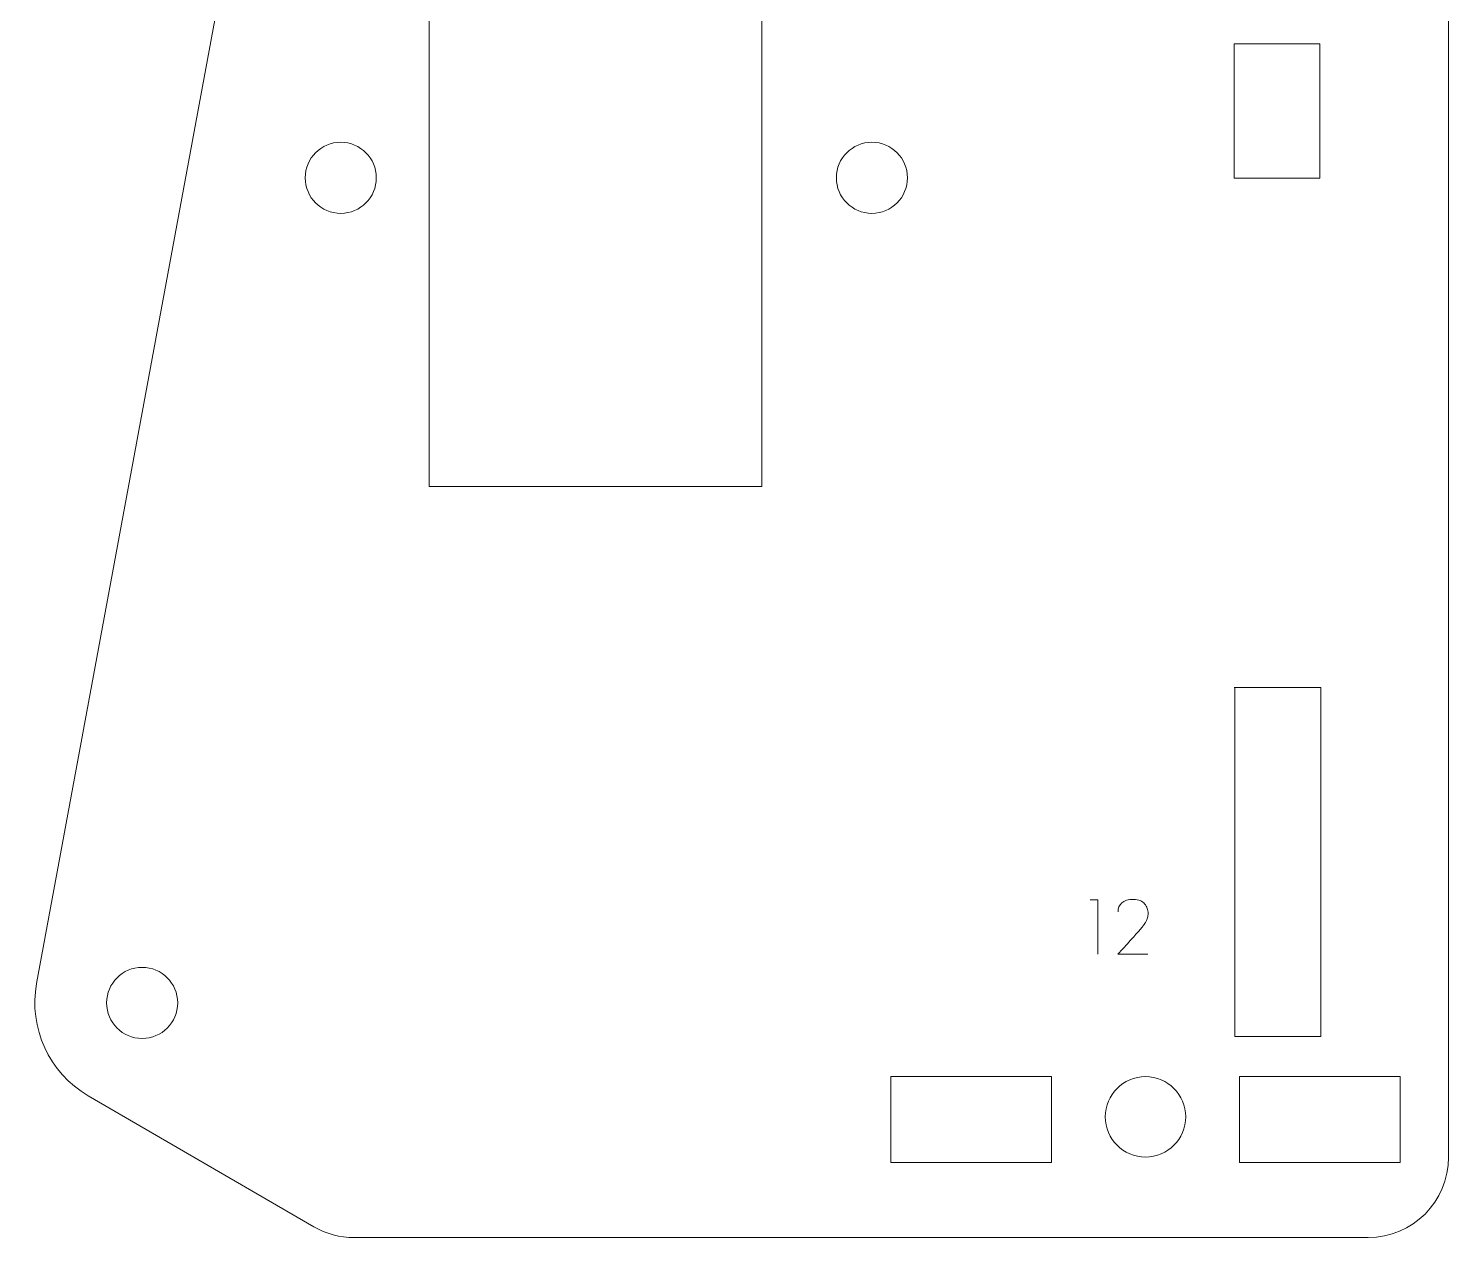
# Model space of a CAD drawing. Header units: millimetres. Extents: x 1 to 3601, y 1 to 1216.
# Drawn here: x 146 to 199, y 153.8 to 198.9 of the extents above; entities that cross this region are included whole.
import ezdxf

# ---------------------------------------------------------------- set-up
doc = ezdxf.new("R2010")
doc.units = ezdxf.units.MM
doc.layers.get('0').update_dxf_attribs({"lineweight": 5})
doc.layers.add('MARCATGE', color=1, linetype='Continuous', lineweight=5)
doc.layers.add('TALL 1', color=4, linetype='Continuous', lineweight=5)

msp = doc.modelspace()

# ---------------------------------------------------------------- linework, layer by layer
msp.add_open_spline([(195.981, 213.846), (196.776, 213.847), (197.539, 213.53), (198.102, 212.968), (198.102, 212.968), (198.665, 212.405), (198.981, 211.642), (198.981, 210.846), (198.981, 210.846), (198.981, 210.846), (198.981, 156.846), (198.981, 156.846), (198.981, 156.846), (198.981, 155.19), (197.638, 153.847), (195.981, 153.847), (195.981, 153.847), (195.981, 153.847), (158.181, 153.846), (158.181, 153.846), (158.181, 153.846), (157.651, 153.846), (157.132, 153.987), (156.674, 154.252), (156.674, 154.252), (156.674, 154.252), (148.267, 159.135), (148.267, 159.135), (148.267, 159.135), (146.806, 159.984), (146.035, 161.66), (146.343, 163.321), (146.343, 163.321), (146.343, 163.321), (155.231, 211.392), (155.231, 211.392), (155.231, 211.392), (155.494, 212.814), (156.734, 213.847), (158.181, 213.847), (158.181, 213.847), (158.181, 213.847), (195.981, 213.846), (195.981, 213.846)], degree=3, knots=[0, 0, 0, 0, 0.083333, 0.083333, 0.083333, 0.083333, 0.166667, 0.166667, 0.166667, 0.166667, 0.25, 0.25, 0.25, 0.25, 0.333333, 0.333333, 0.333333, 0.333333, 0.416667, 0.416667, 0.416667, 0.416667, 0.5, 0.5, 0.5, 0.5, 0.583333, 0.583333, 0.583333, 0.583333, 0.666667, 0.666667, 0.666667, 0.666667, 0.75, 0.75, 0.75, 0.75, 0.833333, 0.833333, 0.833333, 0.833333, 1, 1, 1, 1])
at = {"layer": 'MARCATGE'}
for points, knots in [([(185.904, 166.437), (185.904, 166.437), (185.613, 166.437), (185.613, 166.437), (185.613, 166.437), (185.613, 166.437), (185.904, 166.437), (185.904, 166.437), (185.904, 166.437), (185.904, 166.437), (185.904, 164.405), (185.904, 164.405), (185.904, 164.405), (185.904, 164.405), (185.904, 166.437), (185.904, 166.437)], [0, 0, 0, 0, 0.2, 0.2, 0.2, 0.2, 0.4, 0.4, 0.4, 0.4, 0.6, 0.6, 0.6, 0.6, 1, 1, 1, 1]), ([(186.651, 164.405), (186.821, 164.594), (186.974, 164.764), (187.111, 164.916), (187.111, 164.916), (187.17, 164.98), (187.228, 165.044), (187.285, 165.108), (187.285, 165.108), (187.342, 165.172), (187.394, 165.23), (187.44, 165.283), (187.44, 165.283), (187.486, 165.336), (187.525, 165.381), (187.556, 165.417), (187.556, 165.417), (187.587, 165.454), (187.605, 165.477), (187.611, 165.486), (187.611, 165.486), (187.622, 165.505), (187.637, 165.527), (187.656, 165.553), (187.656, 165.553), (187.675, 165.578), (187.693, 165.608), (187.711, 165.643), (187.711, 165.643), (187.729, 165.678), (187.745, 165.719), (187.758, 165.766), (187.758, 165.766), (187.771, 165.813), (187.777, 165.867), (187.777, 165.929), (187.777, 165.929), (187.777, 165.992), (187.767, 166.054), (187.746, 166.116), (187.746, 166.116), (187.726, 166.178), (187.694, 166.234), (187.65, 166.284), (187.65, 166.284), (187.607, 166.333), (187.551, 166.374), (187.483, 166.405), (187.483, 166.405), (187.414, 166.436), (187.331, 166.452), (187.233, 166.452), (187.233, 166.452), (187.035, 166.45), (186.89, 166.406), (186.797, 166.322), (186.797, 166.322), (186.704, 166.237), (186.657, 166.125), (186.657, 165.986), (186.657, 165.986), (186.657, 166.125), (186.704, 166.237), (186.797, 166.322), (186.797, 166.322), (186.89, 166.406), (187.035, 166.45), (187.233, 166.452), (187.233, 166.452), (187.331, 166.452), (187.414, 166.436), (187.483, 166.405), (187.483, 166.405), (187.551, 166.374), (187.607, 166.333), (187.65, 166.284), (187.65, 166.284), (187.694, 166.234), (187.726, 166.178), (187.746, 166.116), (187.746, 166.116), (187.767, 166.054), (187.777, 165.992), (187.777, 165.929), (187.777, 165.929), (187.777, 165.867), (187.771, 165.813), (187.758, 165.766), (187.758, 165.766), (187.745, 165.719), (187.729, 165.678), (187.711, 165.643), (187.711, 165.643), (187.693, 165.608), (187.675, 165.578), (187.656, 165.553), (187.656, 165.553), (187.637, 165.527), (187.622, 165.505), (187.611, 165.486), (187.611, 165.486), (187.605, 165.477), (187.587, 165.454), (187.556, 165.417), (187.556, 165.417), (187.525, 165.381), (187.486, 165.336), (187.44, 165.283), (187.44, 165.283), (187.394, 165.23), (187.342, 165.172), (187.285, 165.108), (187.285, 165.108), (187.228, 165.044), (187.17, 164.98), (187.111, 164.916), (187.111, 164.916), (186.974, 164.764), (186.821, 164.594), (186.651, 164.405), (186.651, 164.405), (186.651, 164.405), (187.763, 164.405), (187.763, 164.405), (187.763, 164.405), (187.763, 164.405), (186.651, 164.405), (186.651, 164.405)], [0, 0, 0, 0, 0.030303, 0.030303, 0.030303, 0.030303, 0.060606, 0.060606, 0.060606, 0.060606, 0.090909, 0.090909, 0.090909, 0.090909, 0.121212, 0.121212, 0.121212, 0.121212, 0.151515, 0.151515, 0.151515, 0.151515, 0.181818, 0.181818, 0.181818, 0.181818, 0.212121, 0.212121, 0.212121, 0.212121, 0.242424, 0.242424, 0.242424, 0.242424, 0.272727, 0.272727, 0.272727, 0.272727, 0.30303, 0.30303, 0.30303, 0.30303, 0.333333, 0.333333, 0.333333, 0.333333, 0.363636, 0.363636, 0.363636, 0.363636, 0.393939, 0.393939, 0.393939, 0.393939, 0.424242, 0.424242, 0.424242, 0.424242, 0.454545, 0.454545, 0.454545, 0.454545, 0.484848, 0.484848, 0.484848, 0.484848, 0.515152, 0.515152, 0.515152, 0.515152, 0.545455, 0.545455, 0.545455, 0.545455, 0.575758, 0.575758, 0.575758, 0.575758, 0.606061, 0.606061, 0.606061, 0.606061, 0.636364, 0.636364, 0.636364, 0.636364, 0.666667, 0.666667, 0.666667, 0.666667, 0.69697, 0.69697, 0.69697, 0.69697, 0.727273, 0.727273, 0.727273, 0.727273, 0.757576, 0.757576, 0.757576, 0.757576, 0.787879, 0.787879, 0.787879, 0.787879, 0.818182, 0.818182, 0.818182, 0.818182, 0.848485, 0.848485, 0.848485, 0.848485, 0.878788, 0.878788, 0.878788, 0.878788, 0.909091, 0.909091, 0.909091, 0.909091, 0.939394, 0.939394, 0.939394, 0.939394, 1, 1, 1, 1])]:
    msp.add_open_spline(points, degree=3, knots=knots, dxfattribs=at)
at = {"layer": 'TALL 1'}
for points, knots in [([(173.381, 204.846), (173.381, 204.846), (173.381, 181.846), (173.381, 181.846), (173.381, 181.846), (173.381, 181.846), (160.981, 181.846), (160.981, 181.846), (160.981, 181.846), (160.981, 181.846), (160.981, 204.846), (160.981, 204.846), (160.981, 204.846), (160.981, 204.846), (173.381, 204.846), (173.381, 204.846)], [0, 0, 0, 0, 0.2, 0.2, 0.2, 0.2, 0.4, 0.4, 0.4, 0.4, 0.6, 0.6, 0.6, 0.6, 1, 1, 1, 1]), ([(194.181, 198.338), (194.181, 198.338), (194.181, 193.338), (194.181, 193.338), (194.181, 193.338), (194.181, 193.338), (190.981, 193.338), (190.981, 193.338), (190.981, 193.338), (190.981, 193.338), (190.981, 198.338), (190.981, 198.338), (190.981, 198.338), (190.981, 198.338), (194.181, 198.338), (194.181, 198.338)], [0, 0, 0, 0, 0.2, 0.2, 0.2, 0.2, 0.4, 0.4, 0.4, 0.4, 0.6, 0.6, 0.6, 0.6, 1, 1, 1, 1]), ([(157.681, 192.022), (156.949, 192.021), (156.356, 192.615), (156.356, 193.346), (156.356, 193.346), (156.356, 194.078), (156.949, 194.671), (157.681, 194.671), (157.681, 194.671), (158.413, 194.671), (159.006, 194.078), (159.006, 193.347), (159.006, 193.347), (159.006, 192.615), (158.413, 192.022), (157.681, 192.022)], [0, 0, 0, 0, 0.2, 0.2, 0.2, 0.2, 0.4, 0.4, 0.4, 0.4, 0.6, 0.6, 0.6, 0.6, 1, 1, 1, 1]), ([(177.481, 192.022), (176.749, 192.021), (176.156, 192.615), (176.156, 193.346), (176.156, 193.346), (176.156, 194.078), (176.749, 194.671), (177.481, 194.671), (177.481, 194.671), (178.212, 194.671), (178.805, 194.078), (178.806, 193.347), (178.806, 193.347), (178.806, 192.615), (178.212, 192.022), (177.481, 192.022)], [0, 0, 0, 0, 0.2, 0.2, 0.2, 0.2, 0.4, 0.4, 0.4, 0.4, 0.6, 0.6, 0.6, 0.6, 1, 1, 1, 1]), ([(190.981, 174.346), (190.981, 174.346), (191.015, 174.346), (191.015, 174.346), (191.015, 174.346), (191.015, 174.346), (191.015, 161.346), (191.015, 161.346), (191.015, 161.346), (191.015, 161.346), (194.215, 161.346), (194.215, 161.346), (194.215, 161.346), (194.215, 161.346), (194.215, 174.346), (194.215, 174.346), (194.215, 174.346), (194.215, 174.346), (190.981, 174.346), (190.981, 174.346)], [0, 0, 0, 0, 0.166667, 0.166667, 0.166667, 0.166667, 0.333333, 0.333333, 0.333333, 0.333333, 0.5, 0.5, 0.5, 0.5, 0.666667, 0.666667, 0.666667, 0.666667, 1, 1, 1, 1]), ([(150.276, 161.269), (149.544, 161.269), (148.951, 161.862), (148.951, 162.594), (148.951, 162.594), (148.951, 163.326), (149.544, 163.919), (150.276, 163.919), (150.276, 163.919), (151.008, 163.919), (151.601, 163.326), (151.601, 162.594), (151.601, 162.594), (151.601, 161.862), (151.008, 161.269), (150.276, 161.269)], [0, 0, 0, 0, 0.2, 0.2, 0.2, 0.2, 0.4, 0.4, 0.4, 0.4, 0.6, 0.6, 0.6, 0.6, 1, 1, 1, 1]), ([(184.181, 159.846), (184.181, 159.846), (178.181, 159.846), (178.181, 159.846), (178.181, 159.846), (178.181, 159.846), (178.181, 156.646), (178.181, 156.646), (178.181, 156.646), (178.181, 156.646), (184.181, 156.646), (184.181, 156.646), (184.181, 156.646), (184.181, 156.646), (184.181, 159.846), (184.181, 159.846)], [0, 0, 0, 0, 0.2, 0.2, 0.2, 0.2, 0.4, 0.4, 0.4, 0.4, 0.6, 0.6, 0.6, 0.6, 1, 1, 1, 1]), ([(187.681, 156.847), (186.852, 156.847), (186.181, 157.518), (186.181, 158.346), (186.181, 158.346), (186.181, 159.175), (186.852, 159.846), (187.681, 159.846), (187.681, 159.846), (188.509, 159.846), (189.181, 159.175), (189.181, 158.347), (189.181, 158.347), (189.181, 157.518), (188.509, 156.847), (187.681, 156.847)], [0, 0, 0, 0, 0.2, 0.2, 0.2, 0.2, 0.4, 0.4, 0.4, 0.4, 0.6, 0.6, 0.6, 0.6, 1, 1, 1, 1]), ([(197.181, 159.846), (197.181, 159.846), (191.181, 159.846), (191.181, 159.846), (191.181, 159.846), (191.181, 159.846), (191.181, 156.646), (191.181, 156.646), (191.181, 156.646), (191.181, 156.646), (197.181, 156.646), (197.181, 156.646), (197.181, 156.646), (197.181, 156.646), (197.181, 159.846), (197.181, 159.846)], [0, 0, 0, 0, 0.2, 0.2, 0.2, 0.2, 0.4, 0.4, 0.4, 0.4, 0.6, 0.6, 0.6, 0.6, 1, 1, 1, 1])]:
    msp.add_open_spline(points, degree=3, knots=knots, dxfattribs=at)

doc.saveas('drawing.dxf')
